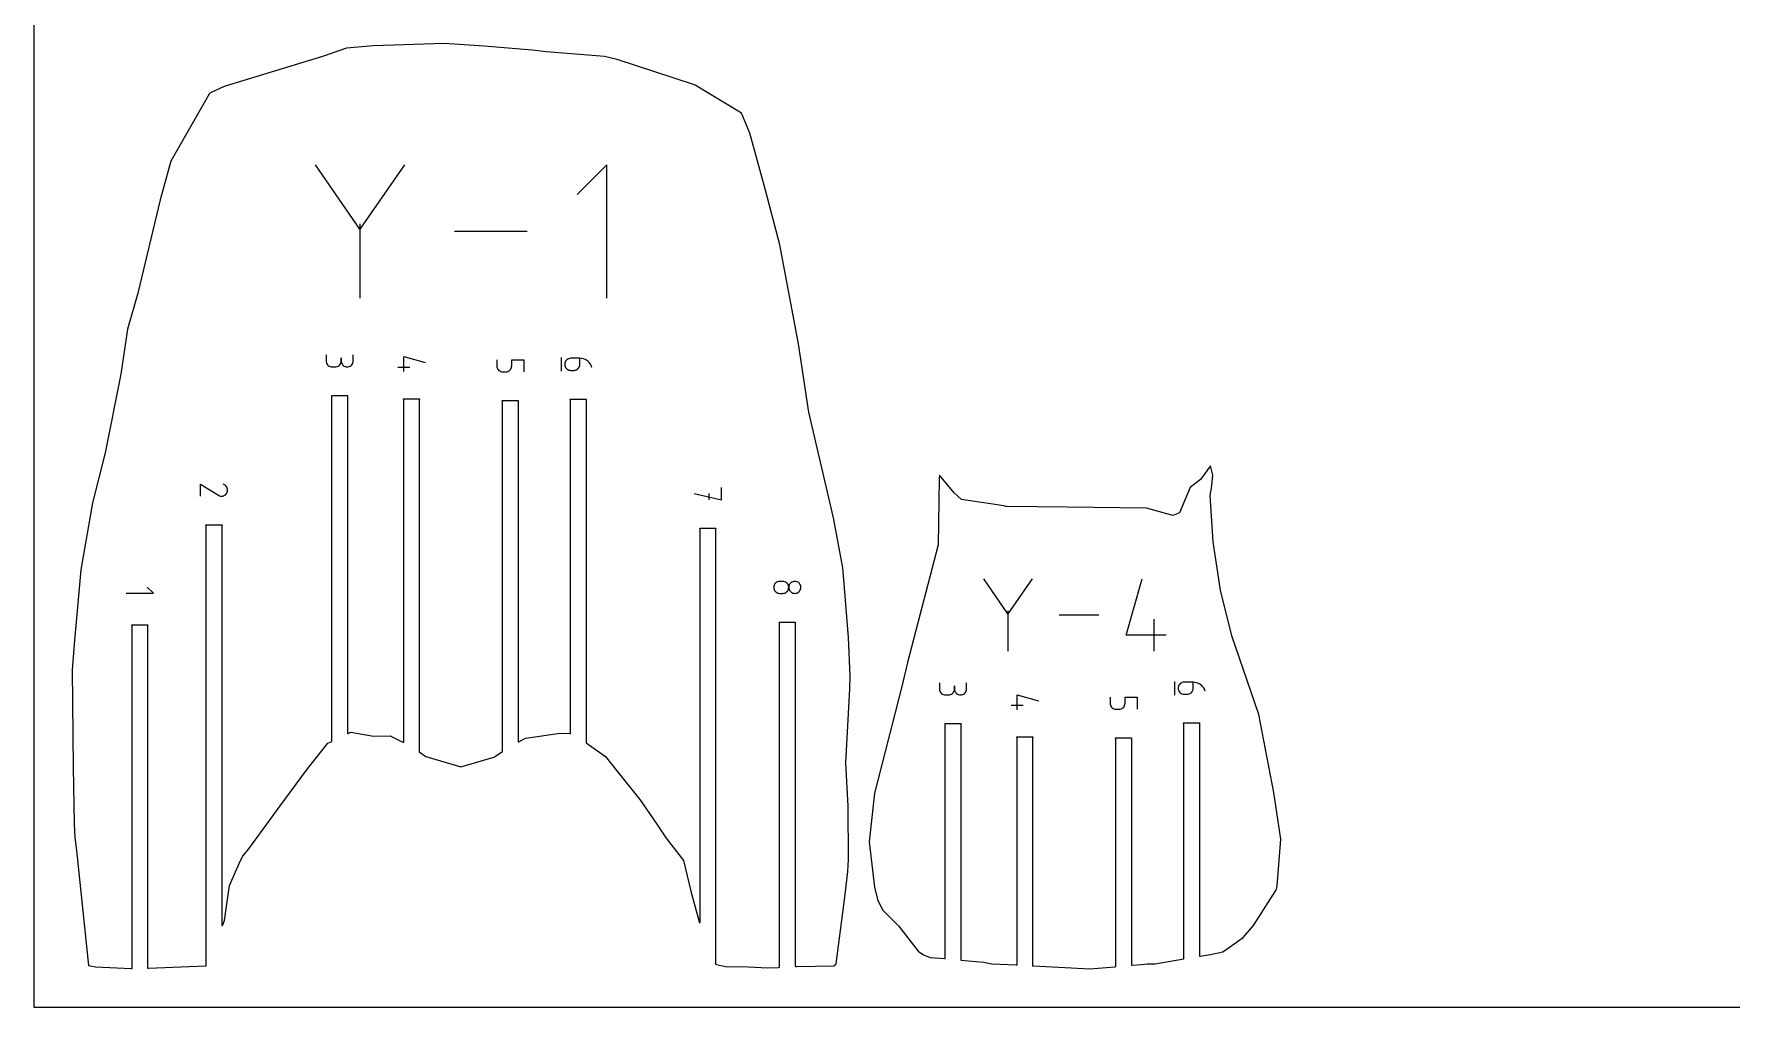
# Model space of a CAD drawing. Extents: x 0 to 600, y 0 to 500.
# Drawn here: x 0 to 300, y 0 to 172 of the extents above; entities that cross this region are included whole.
import ezdxf

# ---------------------------------------------------------------- set-up
doc = ezdxf.new("R2010")
doc.units = 0

msp = doc.modelspace()

# ---------------------------------------------------------------- linework, layer by layer
at = {"layer": 'annotation', "color": 1}
for p, q in [((57.63009, 137.49625), (49.774739, 148.85616)), ((65.483963, 148.85616), (57.63009, 137.49625)), ((101.25985, 148.855421), (96.024426, 143.618521)), ((101.25985, 125.305615), (101.25985, 148.855421)), ((57.63009, 138.410419), (57.63009, 125.304876)), ((87.194726, 137.080518), (74.318094, 137.080518)), ((51.647716, 115.271361), (51.647716, 114.205463)), ((51.647716, 114.205463), (51.647716, 114.205463)), ((51.647716, 114.205463), (51.664913, 114.013759)), ((51.664913, 114.013759), (51.714476, 113.833372)), ((54.243406, 113.833372), (54.292994, 114.013759)), ((54.292994, 114.013759), (54.310201, 114.205463)), ((54.310201, 114.205463), (54.310201, 114.739165)), ((54.310201, 114.739165), (54.310201, 114.205463)), ((54.310201, 114.205463), (54.310201, 114.205463)), ((54.310201, 114.205463), (54.327413, 114.013759)), ((54.327413, 114.013759), (54.377029, 113.833372)), ((56.375201, 113.833372), (56.424789, 114.013759)), ((56.424789, 114.013759), (56.441996, 114.205463)), ((56.441996, 114.205463), (56.441996, 115.271361)), ((65.409919, 112.298325), (65.409919, 114.96352)), ((65.409919, 114.96352), (69.142817, 113.899128)), ((81.800156, 114.409594), (81.800156, 113.343697)), ((84.462642, 113.343697), (84.462642, 114.409594)), ((84.462642, 114.409594), (86.600156, 114.409594)), ((86.600156, 114.409594), (86.600156, 112.277799)), ((93.225079, 114.789875), (93.225079, 112.389875)), ((93.970826, 114.127969), (93.891869, 113.961962)), ((94.076132, 114.276771), (93.970826, 114.127969)), ((94.204766, 114.405328), (94.076132, 114.276771)), ((94.353707, 114.510605), (94.204766, 114.405328)), ((94.519937, 114.589563), (94.353707, 114.510605)), ((94.700435, 114.639166), (94.519937, 114.589563)), ((94.89218, 114.656375), (94.700435, 114.639166)), ((96.487565, 114.656375), (94.89218, 114.656375)), ((94.89218, 114.656375), (94.89218, 114.656375)), ((96.812007, 114.632773), (96.487565, 114.656375)), ((96.487565, 113.590477), (96.487565, 114.656375)), ((97.123731, 114.563885), (96.812007, 114.632773)), ((97.418875, 114.452587), (97.123731, 114.563885)), ((97.693571, 114.301756), (97.418875, 114.452587)), ((97.943955, 114.114267), (97.693571, 114.301756)), ((98.166163, 113.892998), (97.943955, 114.114267)), ((51.714476, 113.833372), (51.793363, 113.667303)), ((51.793363, 113.667303), (51.898531, 113.518551)), ((51.898531, 113.518551), (52.026938, 113.390117)), ((52.026938, 113.390117), (52.175541, 113.285001)), ((52.175541, 113.285001), (52.341299, 113.206204)), ((52.341299, 113.206204), (52.521169, 113.156725)), ((52.521169, 113.156725), (52.712108, 113.139566)), ((52.712108, 113.139566), (53.245809, 113.139566)), ((53.245809, 113.139566), (53.436669, 113.156725)), ((53.245809, 113.139566), (53.245809, 113.139566)), ((53.436669, 113.156725), (53.616496, 113.206204)), ((53.616496, 113.206204), (53.782242, 113.285001)), ((53.782242, 113.285001), (53.930855, 113.390117)), ((53.930855, 113.390117), (54.059287, 113.518551)), ((54.059287, 113.518551), (54.164487, 113.667303)), ((54.164487, 113.667303), (54.243406, 113.833372)), ((54.377029, 113.833372), (54.456027, 113.667303)), ((54.456027, 113.667303), (54.56138, 113.518551)), ((54.56138, 113.518551), (54.690064, 113.390117)), ((54.690064, 113.390117), (54.839053, 113.285001)), ((54.839053, 113.285001), (55.005323, 113.206204)), ((55.005323, 113.206204), (55.185848, 113.156725)), ((55.185848, 113.156725), (55.377604, 113.139566)), ((55.377604, 113.139566), (55.568464, 113.156725)), ((55.377604, 113.139566), (55.377604, 113.139566)), ((55.568464, 113.156725), (55.748291, 113.206204)), ((55.748291, 113.206204), (55.914037, 113.285001)), ((55.914037, 113.285001), (56.06265, 113.390117)), ((56.06265, 113.390117), (56.191082, 113.518551)), ((56.191082, 113.518551), (56.296282, 113.667303)), ((56.296282, 113.667303), (56.375201, 113.833372)), ((64.342817, 113.097221), (66.474612, 113.097221)), ((81.800156, 113.343697), (81.800156, 113.343697)), ((81.800156, 113.343697), (81.817356, 113.152389)), ((81.817356, 113.152389), (81.866946, 112.972212)), ((81.866946, 112.972212), (81.945903, 112.806205)), ((81.945903, 112.806205), (82.051209, 112.657403)), ((82.051209, 112.657403), (82.179842, 112.528846)), ((82.179842, 112.528846), (82.328784, 112.423569)), ((82.328784, 112.423569), (82.495014, 112.344611)), ((82.495014, 112.344611), (82.675512, 112.295008)), ((82.675512, 112.295008), (82.867257, 112.277799)), ((82.867257, 112.277799), (83.398249, 112.277799)), ((83.398249, 112.277799), (83.589902, 112.294998)), ((83.398249, 112.277799), (83.398249, 112.277799)), ((83.589902, 112.294998), (83.77015, 112.344576)), ((83.77015, 112.344576), (83.93602, 112.423502)), ((83.93602, 112.423502), (84.084534, 112.528746)), ((84.084534, 112.528746), (84.212718, 112.657279)), ((84.212718, 112.657279), (84.317596, 112.806071)), ((84.317596, 112.806071), (84.396193, 112.972091)), ((84.396193, 112.972091), (84.445534, 113.152309)), ((84.445534, 113.152309), (84.462642, 113.343697)), ((93.84228, 113.781785), (93.825079, 113.590477)), ((93.825079, 113.590477), (93.825079, 113.590477)), ((93.825079, 113.590477), (93.84228, 113.398773)), ((93.891869, 113.961962), (93.84228, 113.781785)), ((93.84228, 113.398773), (93.891869, 113.218386)), ((93.891869, 113.218386), (93.970826, 113.052317)), ((93.970826, 113.052317), (94.076132, 112.903565)), ((94.076132, 112.903565), (94.204766, 112.775131)), ((94.204766, 112.775131), (94.353707, 112.670015)), ((94.353707, 112.670015), (94.519937, 112.591218)), ((94.519937, 112.591218), (94.700435, 112.54174)), ((94.700435, 112.54174), (94.89218, 112.52458)), ((94.89218, 112.52458), (95.423172, 112.52458)), ((95.423172, 112.52458), (95.614825, 112.54174)), ((95.423172, 112.52458), (95.423172, 112.52458)), ((95.614825, 112.54174), (95.795074, 112.591218)), ((95.795074, 112.591218), (95.960943, 112.670015)), ((95.960943, 112.670015), (96.109457, 112.775131)), ((96.109457, 112.775131), (96.237641, 112.903565)), ((96.237641, 112.903565), (96.34252, 113.052317)), ((96.34252, 113.052317), (96.421117, 113.218386)), ((96.421117, 113.218386), (96.470457, 113.398773)), ((96.470457, 113.398773), (96.487565, 113.590477)), ((98.35633, 113.640825), (98.166163, 113.892998)), ((98.51059, 113.360624), (98.35633, 113.640825)), ((98.625079, 113.055271), (98.51059, 113.360624)), ((98.625079, 113.055271), (98.625079, 113.055271)), ((29.428102, 90.302886), (29.428102, 92.434681)), ((29.428102, 92.434681), (32.599305, 90.464832)), ((32.599305, 90.464832), (32.599305, 90.464832)), ((32.599305, 90.464832), (32.602219, 90.462478)), ((32.602219, 90.462478), (32.605158, 90.460219)), ((32.605158, 90.460219), (32.608146, 90.458043)), ((32.608146, 90.458043), (32.611208, 90.455933)), ((32.611208, 90.455933), (32.61437, 90.453876)), ((32.61437, 90.453876), (32.617656, 90.451855)), ((32.617656, 90.451855), (32.62109, 90.449857)), ((32.62109, 90.449857), (32.624698, 90.447866)), ((32.624698, 90.447866), (32.628503, 90.445868)), ((32.628503, 90.445868), (32.628503, 90.445868)), ((32.628503, 90.445868), (32.803136, 90.364534)), ((32.803136, 90.364534), (32.984157, 90.31702)), ((32.984157, 90.31702), (33.167478, 90.302161)), ((33.167478, 90.302161), (33.349008, 90.318794)), ((33.349008, 90.318794), (33.524656, 90.365754)), ((33.694401, 92.291698), (33.425895, 92.43167)), ((33.524656, 90.365754), (33.690332, 90.441877)), ((33.690332, 90.441877), (33.841945, 90.545998)), ((33.851913, 92.180619), (33.694401, 92.291698)), ((33.841945, 90.545998), (33.975406, 90.676953)), ((33.983399, 92.047348), (33.851913, 92.180619)), ((33.975406, 90.676953), (34.086625, 90.833577)), ((34.087806, 91.89594), (33.983399, 92.047348)), ((34.086625, 90.833577), (34.166803, 91.008695)), ((34.086625, 90.833577), (34.086625, 90.833577)), ((34.164082, 91.730447), (34.087806, 91.89594)), ((34.211172, 91.554923), (34.164082, 91.730447)), ((34.166803, 91.008695), (34.213586, 91.189994)), ((34.228024, 91.373421), (34.211172, 91.554923)), ((34.213586, 91.189994), (34.228024, 91.373421)), ((116.714832, 90.740813), (121.514832, 89.673712)), ((119.377318, 89.673712), (119.377318, 90.740813)), ((121.514832, 89.673712), (121.514832, 91.808216)), ((131.293735, 75.094812), (131.145221, 74.989536)), ((131.459604, 75.173771), (131.293735, 75.094812)), ((131.639853, 75.223373), (131.459604, 75.173771)), ((131.831506, 75.240582), (131.639853, 75.223373)), ((131.831506, 75.240582), (131.831506, 75.240582)), ((132.362498, 75.240582), (131.831506, 75.240582)), ((132.554164, 75.223383), (132.362498, 75.240582)), ((132.73462, 75.173805), (132.554164, 75.223383)), ((132.900837, 75.094879), (132.73462, 75.173805)), ((133.049789, 74.989635), (132.900837, 75.094879)), ((133.958451, 75.094812), (133.809462, 74.989536)), ((134.124721, 75.173771), (133.958451, 75.094812)), ((134.305246, 75.223373), (134.124721, 75.173771)), ((134.497002, 75.240582), (134.305246, 75.223373)), ((134.687862, 75.223383), (134.497002, 75.240582)), ((134.497002, 75.240582), (134.497002, 75.240582)), ((134.867689, 75.173805), (134.687862, 75.223383)), ((135.033434, 75.094879), (134.867689, 75.173805)), ((135.182048, 74.989635), (135.033434, 75.094879)), ((172.170184, 69.5133), (167.898921, 75.69013)), ((176.440644, 75.69013), (172.170184, 69.5133)), ((193.046292, 65.731478), (195.88577, 75.689728)), ((16.307528, 73.128236), (21.107528, 73.128236)), ((21.107528, 73.128236), (20.040126, 74.195337)), ((130.784221, 74.365992), (130.767113, 74.174685)), ((130.767113, 74.174685), (130.767113, 74.174685)), ((130.767113, 74.174685), (130.784221, 73.983377)), ((130.833561, 74.546169), (130.784221, 74.365992)), ((130.784221, 73.983377), (130.833561, 73.8032)), ((130.912158, 74.712176), (130.833561, 74.546169)), ((130.833561, 73.8032), (130.912158, 73.637193)), ((131.017037, 74.860978), (130.912158, 74.712176)), ((130.912158, 73.637193), (131.017037, 73.488391)), ((131.145221, 74.989536), (131.017037, 74.860978)), ((131.017037, 73.488391), (131.145221, 73.359834)), ((131.145221, 73.359834), (131.293735, 73.254557)), ((131.293735, 73.254557), (131.459604, 73.175599)), ((131.459604, 73.175599), (131.639853, 73.125996)), ((131.639853, 73.125996), (131.831506, 73.108787)), ((131.831506, 73.108787), (132.362498, 73.108787)), ((132.362498, 73.108787), (132.554243, 73.125986)), ((132.362498, 73.108787), (132.362498, 73.108787)), ((132.554243, 73.125986), (132.734741, 73.175564)), ((132.734741, 73.175564), (132.900971, 73.25449)), ((132.900971, 73.25449), (133.049912, 73.359735)), ((133.178447, 74.861102), (133.049789, 74.989635)), ((133.049912, 73.359735), (133.178546, 73.488268)), ((133.283785, 74.71231), (133.178447, 74.861102)), ((133.178546, 73.488268), (133.283852, 73.637059)), ((133.362775, 74.54629), (133.283785, 74.71231)), ((133.283852, 73.637059), (133.362809, 73.803079)), ((133.412388, 74.366072), (133.362775, 74.54629)), ((133.362809, 73.803079), (133.412398, 73.983298)), ((133.429599, 74.174685), (133.412388, 74.366072)), ((133.412398, 73.983298), (133.429599, 74.174685)), ((133.44681, 74.365992), (133.429599, 74.174685)), ((133.429599, 74.174685), (133.429599, 74.174685)), ((133.429599, 74.174685), (133.429599, 74.174685)), ((133.429599, 74.174685), (133.44681, 73.983377)), ((133.496427, 74.546169), (133.44681, 74.365992)), ((133.44681, 73.983377), (133.496427, 73.8032)), ((133.575425, 74.712176), (133.496427, 74.546169)), ((133.496427, 73.8032), (133.575425, 73.637193)), ((133.680778, 74.860978), (133.575425, 74.712176)), ((133.575425, 73.637193), (133.680778, 73.488391)), ((133.809462, 74.989536), (133.680778, 74.860978)), ((133.680778, 73.488391), (133.809462, 73.359834)), ((133.809462, 73.359834), (133.958451, 73.254557)), ((133.958451, 73.254557), (134.124721, 73.175599)), ((134.124721, 73.175599), (134.305246, 73.125996)), ((134.305246, 73.125996), (134.497002, 73.108787)), ((134.497002, 73.108787), (134.687862, 73.125986)), ((134.497002, 73.108787), (134.497002, 73.108787)), ((134.687862, 73.125986), (134.867689, 73.175564)), ((134.867689, 73.175564), (135.033434, 73.25449)), ((135.033434, 73.25449), (135.182048, 73.359735)), ((135.31048, 74.861102), (135.182048, 74.989635)), ((135.182048, 73.359735), (135.31048, 73.488268)), ((135.41568, 74.71231), (135.31048, 74.861102)), ((135.31048, 73.488268), (135.41568, 73.637059)), ((135.494599, 74.54629), (135.41568, 74.71231)), ((135.41568, 73.637059), (135.494599, 73.803079)), ((135.544187, 74.366072), (135.494599, 74.54629)), ((135.494599, 73.803079), (135.544187, 73.983298)), ((135.561394, 74.174685), (135.544187, 74.366072)), ((135.544187, 73.983298), (135.561394, 74.174685)), ((135.561394, 74.174685), (135.561394, 74.174685)), ((172.170184, 70.01037), (172.170184, 62.884371)), ((188.245638, 69.28725), (181.244108, 69.28725)), ((198.025015, 62.884773), (198.025015, 68.57176)), ((200.15623, 65.731478), (193.046292, 65.731478)), ((160.06812, 57.287003), (160.06812, 56.221105)), ((164.8624, 56.221105), (164.8624, 57.287003)), ((201.645483, 57.544467), (201.645483, 55.144467)), ((202.496536, 57.031363), (202.39123, 56.882561)), ((202.62517, 57.15992), (202.496536, 57.031363)), ((202.774111, 57.265197), (202.62517, 57.15992)), ((202.940341, 57.344155), (202.774111, 57.265197)), ((203.120839, 57.393758), (202.940341, 57.344155)), ((203.312584, 57.410967), (203.120839, 57.393758)), ((204.907969, 57.410967), (203.312584, 57.410967)), ((203.312584, 57.410967), (203.312584, 57.410967)), ((205.232411, 57.387365), (204.907969, 57.410967)), ((204.907969, 56.345069), (204.907969, 57.410967)), ((205.544136, 57.318477), (205.232411, 57.387365)), ((205.839279, 57.207179), (205.544136, 57.318477)), ((206.113975, 57.056348), (205.839279, 57.207179)), ((206.364359, 56.868859), (206.113975, 57.056348)), ((160.06812, 56.221105), (160.06812, 56.221105)), ((160.06812, 56.221105), (160.085317, 56.029401)), ((160.085317, 56.029401), (160.13488, 55.849014)), ((160.13488, 55.849014), (160.213767, 55.682944)), ((160.213767, 55.682944), (160.318935, 55.534193)), ((160.318935, 55.534193), (160.447342, 55.405759)), ((160.447342, 55.405759), (160.595945, 55.300643)), ((160.595945, 55.300643), (160.761703, 55.221846)), ((160.761703, 55.221846), (160.941573, 55.172367)), ((160.941573, 55.172367), (161.132512, 55.155208)), ((161.132512, 55.155208), (161.666213, 55.155208)), ((161.666213, 55.155208), (161.857073, 55.172367)), ((161.666213, 55.155208), (161.666213, 55.155208)), ((161.857073, 55.172367), (162.0369, 55.221846)), ((162.0369, 55.221846), (162.202646, 55.300643)), ((162.202646, 55.300643), (162.351259, 55.405759)), ((162.351259, 55.405759), (162.479691, 55.534193)), ((162.479691, 55.534193), (162.584891, 55.682944)), ((162.584891, 55.682944), (162.663811, 55.849014)), ((162.663811, 55.849014), (162.713398, 56.029401)), ((162.713398, 56.029401), (162.730606, 56.221105)), ((162.730606, 56.221105), (162.730606, 56.754806)), ((162.730606, 56.754806), (162.730606, 56.221105)), ((162.730606, 56.221105), (162.730606, 56.221105)), ((162.730606, 56.221105), (162.747817, 56.029401)), ((162.747817, 56.029401), (162.797434, 55.849014)), ((162.797434, 55.849014), (162.876431, 55.682944)), ((162.876431, 55.682944), (162.981784, 55.534193)), ((162.981784, 55.534193), (163.110468, 55.405759)), ((163.110468, 55.405759), (163.259457, 55.300643)), ((163.259457, 55.300643), (163.425727, 55.221846)), ((163.425727, 55.221846), (163.606252, 55.172367)), ((163.606252, 55.172367), (163.798008, 55.155208)), ((163.798008, 55.155208), (163.988868, 55.172367)), ((163.798008, 55.155208), (163.798008, 55.155208)), ((163.988868, 55.172367), (164.168695, 55.221846)), ((164.168695, 55.221846), (164.334441, 55.300643)), ((164.334441, 55.300643), (164.483054, 55.405759)), ((164.483054, 55.405759), (164.611486, 55.534193)), ((164.611486, 55.534193), (164.716686, 55.682944)), ((164.716686, 55.682944), (164.795605, 55.849014)), ((164.795605, 55.849014), (164.845193, 56.029401)), ((164.845193, 56.029401), (164.8624, 56.221105)), ((173.830323, 52.541026), (173.830323, 55.206221)), ((173.830323, 55.206221), (177.563222, 54.141829)), ((190.22056, 54.765004), (190.22056, 53.699107)), ((192.883046, 53.699107), (192.883046, 54.765004)), ((192.883046, 54.765004), (195.02056, 54.765004)), ((195.02056, 54.765004), (195.02056, 52.633209)), ((202.262684, 56.536377), (202.245483, 56.345069)), ((202.245483, 56.345069), (202.245483, 56.345069)), ((202.245483, 56.345069), (202.262684, 56.153365)), ((202.312273, 56.716554), (202.262684, 56.536377)), ((202.262684, 56.153365), (202.312273, 55.972978)), ((202.39123, 56.882561), (202.312273, 56.716554)), ((202.312273, 55.972978), (202.39123, 55.806909)), ((202.39123, 55.806909), (202.496536, 55.658157)), ((202.496536, 55.658157), (202.62517, 55.529723)), ((202.62517, 55.529723), (202.774111, 55.424607)), ((202.774111, 55.424607), (202.940341, 55.34581)), ((202.940341, 55.34581), (203.120839, 55.296332)), ((203.120839, 55.296332), (203.312584, 55.279172)), ((203.312584, 55.279172), (203.843576, 55.279172)), ((203.843576, 55.279172), (204.035229, 55.296332)), ((203.843576, 55.279172), (203.843576, 55.279172)), ((204.035229, 55.296332), (204.215478, 55.34581)), ((204.215478, 55.34581), (204.381347, 55.424607)), ((204.381347, 55.424607), (204.529861, 55.529723)), ((204.529861, 55.529723), (204.658045, 55.658157)), ((204.658045, 55.658157), (204.762924, 55.806909)), ((204.762924, 55.806909), (204.841521, 55.972978)), ((204.841521, 55.972978), (204.890861, 56.153365)), ((204.890861, 56.153365), (204.907969, 56.345069)), ((206.586567, 56.64759), (206.364359, 56.868859)), ((206.776734, 56.395417), (206.586567, 56.64759)), ((206.930994, 56.115216), (206.776734, 56.395417)), ((207.045483, 55.809863), (206.930994, 56.115216)), ((207.045483, 55.809863), (207.045483, 55.809863)), ((172.763222, 53.339922), (174.895016, 53.339922)), ((190.22056, 53.699107), (190.22056, 53.699107)), ((190.22056, 53.699107), (190.237761, 53.507799)), ((190.237761, 53.507799), (190.28735, 53.327622)), ((190.28735, 53.327622), (190.366307, 53.161615)), ((190.366307, 53.161615), (190.471613, 53.012813)), ((190.471613, 53.012813), (190.600246, 52.884256)), ((190.600246, 52.884256), (190.749188, 52.778979)), ((190.749188, 52.778979), (190.915418, 52.700021)), ((190.915418, 52.700021), (191.095916, 52.650418)), ((191.095916, 52.650418), (191.287661, 52.633209)), ((191.287661, 52.633209), (191.818653, 52.633209)), ((191.818653, 52.633209), (192.010306, 52.650408)), ((191.818653, 52.633209), (191.818653, 52.633209)), ((192.010306, 52.650408), (192.190555, 52.699986)), ((192.190555, 52.699986), (192.356424, 52.778912)), ((192.356424, 52.778912), (192.504938, 52.884157)), ((192.504938, 52.884157), (192.633122, 53.01269)), ((192.633122, 53.01269), (192.738001, 53.161481)), ((192.738001, 53.161481), (192.816597, 53.327501)), ((192.816597, 53.327501), (192.865938, 53.50772)), ((192.865938, 53.50772), (192.883046, 53.699107))]:
    msp.add_line(p, q, dxfattribs=at)
at = {"layer": 'boundary', "color": 5}
for p, q in [((51.015743, 168.007901), (33.633035, 162.676003)), ((55.263103, 169.444327), (51.015743, 168.007901)), ((60.023399, 169.911066), (55.263103, 169.444327)), ((72.489098, 170.29147), (60.023399, 169.911066)), ((79.595266, 169.814393), (72.489098, 170.29147)), ((88.087408, 169.097553), (79.595266, 169.814393)), ((90.545218, 168.838869), (88.087408, 169.097553)), ((100.861701, 167.994497), (90.545218, 168.838869)), ((103.098242, 167.442455), (100.861701, 167.994497)), ((116.579354, 163.077081), (103.098242, 167.442455)), ((33.633035, 162.676003), (31.432874, 161.712926)), ((116.705473, 163.01869), (116.579354, 163.077081)), ((116.906982, 162.930385), (116.705473, 163.01869)), ((125.047933, 157.983988), (116.906982, 162.930385)), ((31.043189, 161.440957), (24.181748, 149.50936)), ((31.432874, 161.712926), (31.043189, 161.440957)), ((126.564005, 154.451417), (125.047933, 157.983988)), ((129.339133, 144.403974), (126.564005, 154.451417)), ((24.181748, 149.50936), (22.303907, 142.652098)), ((131.838936, 134.732357), (129.339133, 144.403974)), ((22.303907, 142.652098), (18.382759, 126.155225)), ((135.132919, 117.212357), (131.838936, 134.732357)), ((18.382759, 126.155225), (16.510044, 119.816208)), ((16.510044, 119.816208), (15.374201, 111.843905)), ((137.003459, 105.118891), (135.132919, 117.212357)), ((15.374201, 111.843905), (12.56515, 97.947912)), ((52.624565, 108.027861), (52.628371, 108.046995)), ((52.628371, 108.008727), (52.624565, 108.027861)), ((52.628371, 108.046995), (52.63921, 108.063217)), ((52.63921, 107.992506), (52.628371, 108.008727)), ((52.63921, 108.063217), (52.655431, 108.074055)), ((52.655431, 108.074055), (52.674565, 108.077861)), ((52.674565, 108.077861), (55.420565, 108.077861)), ((55.420565, 108.077861), (55.439699, 108.074055)), ((55.439699, 108.074055), (55.455921, 108.063216)), ((55.455921, 108.063216), (55.466759, 108.046995)), ((55.466759, 108.008727), (55.455921, 107.992506)), ((55.466759, 108.046995), (55.470565, 108.027861)), ((55.470565, 108.027861), (55.466759, 108.008727)), ((52.655431, 107.981667), (52.63921, 107.992506)), ((52.674565, 107.977861), (52.655431, 107.981667)), ((52.674565, 46.949957), (52.674565, 107.977861)), ((55.439699, 107.981667), (55.420565, 107.977861)), ((55.420565, 107.977861), (55.420565, 48.364757)), ((55.455921, 107.992506), (55.439699, 107.981667)), ((65.319817, 107.45332), (65.323623, 107.472454)), ((65.323623, 107.434186), (65.319817, 107.45332)), ((65.323623, 107.472454), (65.334462, 107.488676)), ((65.334462, 107.417965), (65.323623, 107.434186)), ((65.334462, 107.488676), (65.350683, 107.499514)), ((65.350683, 107.407126), (65.334462, 107.417965)), ((65.350683, 107.499514), (65.369817, 107.50332)), ((65.369818, 107.40332), (65.350683, 107.407126)), ((65.369817, 107.50332), (68.115817, 107.50332)), ((65.369817, 46.839631), (65.369818, 107.40332)), ((68.115817, 107.50332), (68.134952, 107.499514)), ((68.134952, 107.407126), (68.115817, 107.40332)), ((68.115817, 107.40332), (68.115818, 45.102626)), ((68.134952, 107.499514), (68.151173, 107.488676)), ((68.151173, 107.417965), (68.134952, 107.407126)), ((68.151173, 107.488676), (68.162011, 107.472454)), ((68.162011, 107.434186), (68.151173, 107.417965)), ((68.162011, 107.472454), (68.165817, 107.45332)), ((68.165817, 107.45332), (68.162011, 107.434186)), ((82.777156, 107.166095), (82.780962, 107.185229)), ((82.780962, 107.14696), (82.777156, 107.166095)), ((82.780962, 107.185229), (82.7918, 107.20145)), ((82.7918, 107.130739), (82.780962, 107.14696)), ((82.7918, 107.20145), (82.808021, 107.212289)), ((82.808022, 107.1199), (82.7918, 107.130739)), ((82.808021, 107.212289), (82.827156, 107.216094)), ((82.827156, 107.116094), (82.808022, 107.1199)), ((82.827155, 45.144606), (82.827156, 107.116094)), ((82.827156, 107.216094), (85.573156, 107.216095)), ((85.573156, 107.216095), (85.59229, 107.212288)), ((85.59229, 107.1199), (85.573156, 107.116094)), ((85.573156, 107.116094), (85.573156, 46.855836)), ((85.59229, 107.212288), (85.608511, 107.20145)), ((85.608511, 107.130739), (85.59229, 107.1199)), ((85.608511, 107.20145), (85.61935, 107.185229)), ((85.61935, 107.14696), (85.608511, 107.130739)), ((85.61935, 107.185229), (85.623156, 107.166095)), ((85.623156, 107.166095), (85.61935, 107.14696)), ((94.802079, 107.412875), (94.805885, 107.43201)), ((94.805885, 107.393741), (94.802079, 107.412875)), ((94.805885, 107.43201), (94.816723, 107.448231)), ((94.816723, 107.37752), (94.805885, 107.393741)), ((94.816723, 107.448231), (94.832945, 107.459069)), ((94.832945, 107.366681), (94.816723, 107.37752)), ((94.832945, 107.459069), (94.852079, 107.462875)), ((94.852079, 107.362876), (94.832945, 107.366681)), ((94.852079, 107.462875), (97.598079, 107.462875)), ((94.852079, 48.344277), (94.852079, 107.362876)), ((97.598079, 107.462875), (97.617213, 107.459069)), ((97.617213, 107.366681), (97.598079, 107.362875)), ((97.598079, 107.362875), (97.598079, 46.693385)), ((97.617213, 107.459069), (97.633434, 107.448231)), ((97.633434, 107.37752), (97.617213, 107.366681)), ((97.633434, 107.448231), (97.644273, 107.43201)), ((97.644273, 107.393741), (97.633434, 107.37752)), ((97.644273, 107.43201), (97.648079, 107.412875)), ((97.648079, 107.412875), (97.644273, 107.393741)), ((141.35315, 86.453442), (137.003459, 105.118891)), ((12.56515, 97.947912), (10.358886, 89.101788)), ((160.017888, 93.367276), (159.838717, 81.679885)), ((160.097555, 94.026021), (160.017888, 93.367276)), ((162.69233, 90.873299), (160.097555, 94.026021)), ((206.192145, 93.25835), (204.372542, 91.823169)), ((207.958028, 95.68191), (206.192145, 93.25835)), ((208.40867, 94.017446), (207.958028, 95.68191)), ((208.150563, 91.690318), (208.40867, 94.017446)), ((163.959183, 89.678989), (162.69233, 90.873299)), ((204.372542, 91.823169), (202.520097, 87.351414)), ((207.90387, 90.400399), (208.150563, 91.690318)), ((208.437266, 82.203427), (207.90387, 90.400399)), ((10.358886, 89.101788), (8.310201, 77.249392)), ((171.424459, 88.596153), (163.959183, 89.678989)), ((171.754363, 88.478325), (171.424459, 88.596153)), ((171.954752, 88.486341), (171.754363, 88.478325)), ((182.697217, 88.342427), (171.954752, 88.486341)), ((196.681602, 88.19093), (182.697217, 88.342427)), ((201.331721, 86.861724), (196.681602, 88.19093)), ((202.520097, 87.351414), (201.331721, 86.861724)), ((30.405141, 85.191181), (30.408947, 85.210315)), ((30.408947, 85.172047), (30.405141, 85.191181)), ((30.408947, 85.210315), (30.419786, 85.226536)), ((30.419786, 85.155826), (30.408947, 85.172047)), ((30.419786, 85.226536), (30.436007, 85.237375)), ((30.436007, 85.144987), (30.419786, 85.155826)), ((30.436007, 85.237375), (30.455141, 85.241181)), ((30.455141, 85.141181), (30.436007, 85.144987)), ((30.455141, 85.241181), (33.201141, 85.241181)), ((30.455141, 7.30123), (30.455141, 85.141181)), ((33.201141, 85.241181), (33.220275, 85.237375)), ((33.220275, 85.144987), (33.201141, 85.141181)), ((33.201141, 85.141181), (33.201141, 14.427268)), ((33.220275, 85.237375), (33.236497, 85.226537)), ((33.236496, 85.155826), (33.220275, 85.144987)), ((33.247335, 85.172047), (33.236496, 85.155826)), ((33.236497, 85.226537), (33.247335, 85.210315)), ((33.247335, 85.210315), (33.251141, 85.191181)), ((33.251141, 85.191181), (33.247335, 85.172047)), ((117.691832, 84.563211), (117.695638, 84.582345)), ((117.695638, 84.544077), (117.691832, 84.563211)), ((117.695638, 84.582345), (117.706477, 84.598567)), ((117.706476, 84.527856), (117.695638, 84.544077)), ((117.722698, 84.517017), (117.706476, 84.527856)), ((117.706477, 84.598567), (117.722698, 84.609405)), ((117.722698, 84.609405), (117.741832, 84.613211)), ((117.741832, 84.513211), (117.722698, 84.517017)), ((117.741832, 84.613211), (120.487832, 84.613211)), ((117.741832, 14.967445), (117.741832, 84.513211)), ((120.487832, 84.613211), (120.506966, 84.609405)), ((120.506966, 84.517017), (120.487832, 84.513211)), ((120.487832, 84.513211), (120.487832, 7.559714)), ((120.506966, 84.609405), (120.523187, 84.598567)), ((120.523187, 84.527856), (120.506966, 84.517017)), ((120.523187, 84.598567), (120.534026, 84.582346)), ((120.534026, 84.544077), (120.523187, 84.527856)), ((120.534026, 84.582346), (120.537832, 84.563211)), ((120.537832, 84.563211), (120.534026, 84.544077)), ((142.978982, 77.598904), (141.35315, 86.453442)), ((159.838717, 81.679885), (154.407183, 60.888238)), ((209.767301, 73.651096), (208.437266, 82.203427)), ((8.310201, 77.249392), (7.109852, 64.145875)), ((143.14898, 75.582325), (142.978982, 77.598904)), ((143.966226, 65.337921), (143.14898, 75.582325)), ((211.775068, 65.581813), (209.767301, 73.651096)), ((17.284528, 67.484335), (17.288334, 67.503469)), ((17.288334, 67.465201), (17.284528, 67.484335)), ((17.288334, 67.503469), (17.299173, 67.519691)), ((17.299173, 67.44898), (17.288334, 67.465201)), ((17.299173, 67.519691), (17.315394, 67.530529)), ((17.315394, 67.438141), (17.299173, 67.44898)), ((17.315394, 67.530529), (17.334528, 67.534335)), ((17.334528, 67.434335), (17.315394, 67.438141)), ((17.334528, 67.534335), (20.080528, 67.534335)), ((17.334528, 6.830967), (17.334528, 67.434335)), ((20.080528, 67.534335), (20.099662, 67.530529)), ((20.099662, 67.438141), (20.080528, 67.434335)), ((20.080528, 67.434335), (20.080528, 6.858236)), ((20.099662, 67.530529), (20.115884, 67.51969)), ((20.115884, 67.44898), (20.099662, 67.438141)), ((20.115884, 67.51969), (20.126722, 67.503469)), ((20.126722, 67.465201), (20.115884, 67.44898)), ((20.126722, 67.503469), (20.130528, 67.484335)), ((20.130528, 67.484335), (20.126722, 67.465201)), ((131.744264, 67.997083), (131.74807, 68.016217)), ((131.74807, 67.977948), (131.744264, 67.997083)), ((131.74807, 68.016217), (131.758908, 68.032438)), ((131.758908, 67.961727), (131.74807, 67.977948)), ((131.758908, 68.032438), (131.77513, 68.043277)), ((131.77513, 67.950889), (131.758908, 67.961727)), ((131.77513, 68.043277), (131.794264, 68.047083)), ((131.794264, 67.947082), (131.77513, 67.950889)), ((131.794264, 68.047083), (134.540264, 68.047082)), ((131.794264, 7.027904), (131.794264, 67.947082)), ((134.540264, 68.047082), (134.559398, 68.043276)), ((134.559398, 67.950889), (134.540264, 67.947083)), ((134.540264, 67.947083), (134.540264, 7.19778)), ((134.559398, 68.043276), (134.575619, 68.032438)), ((134.575619, 67.961727), (134.559398, 67.950889)), ((134.575619, 68.032438), (134.586458, 68.016217)), ((134.586458, 67.977948), (134.575619, 67.961727)), ((134.586458, 68.016217), (134.590264, 67.997083)), ((134.590264, 67.997083), (134.586458, 67.977948)), ((7.109852, 64.145875), (6.7675, 59.628417)), ((144.272996, 58.473603), (143.966226, 65.337921)), ((216.509917, 51.710912), (211.775068, 65.581813)), ((154.407183, 60.888238), (153.400944, 56.668692)), ((6.7675, 59.628417), (6.950408, 42.323811)), ((144.246768, 56.21964), (144.272996, 58.473603)), ((143.538806, 43.163367), (144.246768, 56.21964)), ((153.400944, 56.668692), (148.59506, 37.825175)), ((219.189365, 37.918435), (216.509917, 51.710912)), ((55.420565, 48.364757), (55.570565, 48.354457)), ((55.570565, 48.354457), (56.020456, 48.572645)), ((56.020456, 48.572645), (60.044324, 47.849959)), ((86.901406, 47.500298), (93.018102, 48.409998)), ((93.018102, 48.409998), (94.702079, 48.333977)), ((94.702079, 48.333977), (94.852079, 48.344277)), ((161.044969, 50.043503), (161.048775, 50.062637)), ((161.048775, 50.024369), (161.044969, 50.043503)), ((161.048775, 50.062637), (161.059614, 50.078859)), ((161.059614, 50.008148), (161.048775, 50.024369)), ((161.059614, 50.078859), (161.075835, 50.089697)), ((161.075835, 49.997309), (161.059614, 50.008148)), ((161.075835, 50.089697), (161.094969, 50.093503)), ((161.094969, 49.993503), (161.075835, 49.997309)), ((161.094969, 50.093503), (163.840969, 50.093503)), ((161.094969, 8.564274), (161.094969, 49.993503)), ((163.840969, 50.093503), (163.860103, 50.089697)), ((163.860103, 49.997309), (163.840969, 49.993503)), ((163.840969, 49.993503), (163.840969, 8.294176)), ((163.860103, 50.089697), (163.876325, 50.078859)), ((163.876324, 50.008148), (163.860103, 49.997309)), ((163.887163, 50.024369), (163.876324, 50.008148)), ((163.876325, 50.078859), (163.887163, 50.062637)), ((163.887163, 50.062637), (163.890969, 50.043503)), ((163.890969, 50.043503), (163.887163, 50.024369)), ((203.222483, 50.167467), (203.226289, 50.186602)), ((203.226289, 50.148333), (203.222483, 50.167467)), ((203.226289, 50.186602), (203.237127, 50.202823)), ((203.237127, 50.132112), (203.226289, 50.148333)), ((203.237127, 50.202823), (203.253349, 50.213661)), ((203.253349, 50.121273), (203.237127, 50.132112)), ((203.253349, 50.213661), (203.272483, 50.217467)), ((203.272483, 50.117467), (203.253349, 50.121273)), ((203.272483, 50.217467), (206.018483, 50.217467)), ((203.272483, 8.493533), (203.272483, 50.117467)), ((206.018483, 50.217467), (206.037617, 50.213661)), ((206.037617, 50.121273), (206.018483, 50.117467)), ((206.018483, 50.117467), (206.018483, 8.982303)), ((206.037617, 50.213661), (206.053838, 50.202823)), ((206.053838, 50.132112), (206.037617, 50.121273)), ((206.053838, 50.202823), (206.064677, 50.186601)), ((206.064677, 50.148333), (206.053838, 50.132112)), ((206.064677, 50.186601), (206.068483, 50.167467)), ((206.068483, 50.167467), (206.064677, 50.148333)), ((48.341223, 42.082584), (51.973324, 46.609869)), ((51.973324, 46.609869), (52.524565, 46.87721)), ((52.524565, 46.87721), (52.674565, 46.949957)), ((60.044324, 47.849959), (62.942705, 47.940114)), ((62.942705, 47.940114), (65.219818, 46.829331)), ((65.219818, 46.829331), (65.369817, 46.839631)), ((68.115818, 45.102626), (69.258952, 44.30923)), ((81.289601, 44.143943), (82.677156, 45.046984)), ((82.677156, 45.046984), (82.827155, 45.144606)), ((85.573156, 46.855836), (85.723156, 46.845536)), ((85.723156, 46.845536), (86.901406, 47.500298)), ((97.598079, 46.693385), (101.00861, 44.2832)), ((173.740222, 47.696021), (173.744028, 47.715156)), ((173.744028, 47.676887), (173.740222, 47.696021)), ((173.744028, 47.715156), (173.754866, 47.731377)), ((173.754866, 47.660666), (173.744028, 47.676887)), ((173.754866, 47.731377), (173.771087, 47.742215)), ((173.771087, 47.649827), (173.754866, 47.660666)), ((173.771087, 47.742215), (173.790222, 47.746021)), ((173.790222, 47.646021), (173.771087, 47.649827)), ((173.790221, 7.442676), (173.790222, 47.646021)), ((173.790222, 47.746021), (176.536222, 47.746021)), ((176.555356, 47.649827), (176.536221, 47.646021)), ((176.536221, 47.646021), (176.536222, 7.286921)), ((176.536222, 47.746021), (176.555356, 47.742215)), ((176.555356, 47.742215), (176.571577, 47.731377)), ((176.571577, 47.660666), (176.555356, 47.649827)), ((176.571577, 47.731377), (176.582415, 47.715155)), ((176.582416, 47.676887), (176.571577, 47.660666)), ((176.582415, 47.715155), (176.586221, 47.696021)), ((176.586221, 47.696021), (176.582416, 47.676887)), ((191.19756, 47.521505), (191.201366, 47.540639)), ((191.201366, 47.50237), (191.19756, 47.521505)), ((191.201366, 47.540639), (191.212204, 47.55686)), ((191.212204, 47.486149), (191.201366, 47.50237)), ((191.212204, 47.55686), (191.228426, 47.567699)), ((191.228426, 47.475311), (191.212204, 47.486149)), ((191.228426, 47.567699), (191.24756, 47.571505)), ((191.24756, 47.471505), (191.228426, 47.475311)), ((191.24756, 47.571505), (193.99356, 47.571505)), ((191.24756, 7.14721), (191.24756, 47.471505)), ((193.99356, 47.571505), (194.012694, 47.567699)), ((194.012694, 47.475311), (193.99356, 47.471505)), ((193.99356, 47.471505), (193.99356, 7.396313)), ((194.012694, 47.567699), (194.028915, 47.55686)), ((194.028915, 47.486149), (194.012694, 47.475311)), ((194.028915, 47.55686), (194.039754, 47.540639)), ((194.039754, 47.50237), (194.028915, 47.486149)), ((194.039754, 47.540639), (194.04356, 47.521505)), ((194.04356, 47.521505), (194.039754, 47.50237)), ((6.950408, 42.323811), (7.1088, 32.446815)), ((43.514449, 35.565745), (48.341223, 42.082584)), ((69.258952, 44.30923), (75.490479, 42.445201)), ((75.490479, 42.445201), (81.289601, 44.143943)), ((101.00861, 44.2832), (103.064714, 41.730022)), ((143.954149, 35.520333), (143.538806, 43.163367)), ((103.064714, 41.730022), (107.122713, 36.680164)), ((107.122713, 36.680164), (109.996409, 32.489277)), ((148.59506, 37.825175), (147.647996, 29.172812)), ((220.410768, 29.675591), (219.189365, 37.918435)), ((38.162936, 28.228425), (43.514449, 35.565745)), ((143.974849, 26.103451), (143.954149, 35.520333)), ((7.1088, 32.446815), (7.196761, 31.06132)), ((7.196761, 31.06132), (7.214046, 29.94525)), ((109.996409, 32.489277), (111.735377, 29.821219)), ((7.214046, 29.94525), (7.51573, 27.671834)), ((7.51573, 27.671834), (9.668806, 7.328708)), ((36.907398, 26.689241), (38.162936, 28.228425)), ((111.735377, 29.821219), (114.84776, 25.878532)), ((147.647996, 29.172812), (148.588606, 21.161104)), ((219.75618, 21.426346), (220.410768, 29.675591)), ((34.566002, 21.506177), (36.499529, 25.917124)), ((36.499529, 25.917124), (36.907398, 26.689241)), ((114.84776, 25.878532), (116.090419, 20.46769)), ((143.896402, 23.943488), (143.974849, 26.103451)), ((33.657214, 15.315316), (34.566002, 21.506177)), ((143.403151, 19.865422), (143.896402, 23.943488)), ((148.588606, 21.161104), (149.14391, 19.018093)), ((219.667988, 20.823169), (219.75618, 21.426346)), ((116.090419, 20.46769), (117.511674, 15.310338)), ((141.831781, 7.636984), (143.403151, 19.865422)), ((149.14391, 19.018093), (150.017155, 17.171276)), ((215.590048, 14.427924), (219.507852, 20.583352)), ((219.507852, 20.583352), (219.667988, 20.823169)), ((33.351141, 14.416968), (33.657214, 15.315316)), ((117.511674, 15.310338), (117.591832, 14.957145)), ((150.017155, 17.171276), (152.815935, 14.331888)), ((33.201141, 14.427268), (33.351141, 14.416968)), ((117.591832, 14.957145), (117.741832, 14.967445)), ((152.815935, 14.331888), (156.320089, 9.898488)), ((210.142828, 9.776609), (213.751256, 12.314124)), ((213.751256, 12.314124), (215.590048, 14.427924)), ((156.320089, 9.898488), (157.222676, 9.236847)), ((157.222676, 9.236847), (158.447989, 8.777976)), ((206.168483, 8.972003), (207.97943, 9.271203)), ((207.97943, 9.271203), (210.142828, 9.776609)), ((9.668806, 7.328708), (10.898562, 7.095348)), ((10.898562, 7.095348), (17.184528, 6.820667)), ((17.184528, 6.820667), (17.334528, 6.830967)), ((20.080528, 6.858236), (20.230528, 6.847936)), ((20.230528, 6.847936), (30.305141, 7.29093)), ((30.305141, 7.29093), (30.455141, 7.30123)), ((120.487832, 7.559714), (120.637832, 7.525934)), ((120.637832, 7.525934), (122.242062, 7.164658)), ((122.242062, 7.164658), (126.282584, 7.118564)), ((126.282584, 7.118564), (129.742791, 6.911558)), ((129.742791, 6.911558), (131.644264, 7.017604)), ((131.644264, 7.017604), (131.794264, 7.027904)), ((134.540264, 7.19778), (134.690264, 7.18748)), ((134.690264, 7.18748), (134.846751, 7.196207)), ((134.846751, 7.196207), (141.382116, 7.291266)), ((141.382116, 7.291266), (141.831781, 7.636984)), ((158.447989, 8.777976), (160.944969, 8.553974)), ((160.944969, 8.553974), (161.094969, 8.564274)), ((163.840969, 8.294176), (167.90864, 7.929269)), ((167.90864, 7.929269), (169.306205, 7.653993)), ((169.306205, 7.653993), (173.640221, 7.432376)), ((173.640221, 7.432376), (173.790221, 7.442676)), ((176.536222, 7.286921), (176.686219, 7.276621)), ((176.686219, 7.276621), (186.642736, 6.7675)), ((186.642736, 6.7675), (191.097566, 7.134842)), ((191.097566, 7.134842), (191.24756, 7.14721)), ((193.99356, 7.396313), (194.14356, 7.386013)), ((194.14356, 7.386013), (195.751322, 7.518587)), ((195.751322, 7.518587), (196.764182, 7.636123)), ((196.764182, 7.636123), (198.205356, 7.656355)), ((198.205356, 7.656355), (203.272483, 8.493533)), ((206.018483, 8.982303), (206.168483, 8.972003))]:
    msp.add_line(p, q, dxfattribs=at)
at = {"layer": 'frame', "color": 5}
for p, q in [((0, 500), (0, 0)), ((0, 0), (600, 0))]:
    msp.add_line(p, q, dxfattribs=at)

doc.saveas('drawing.dxf')
